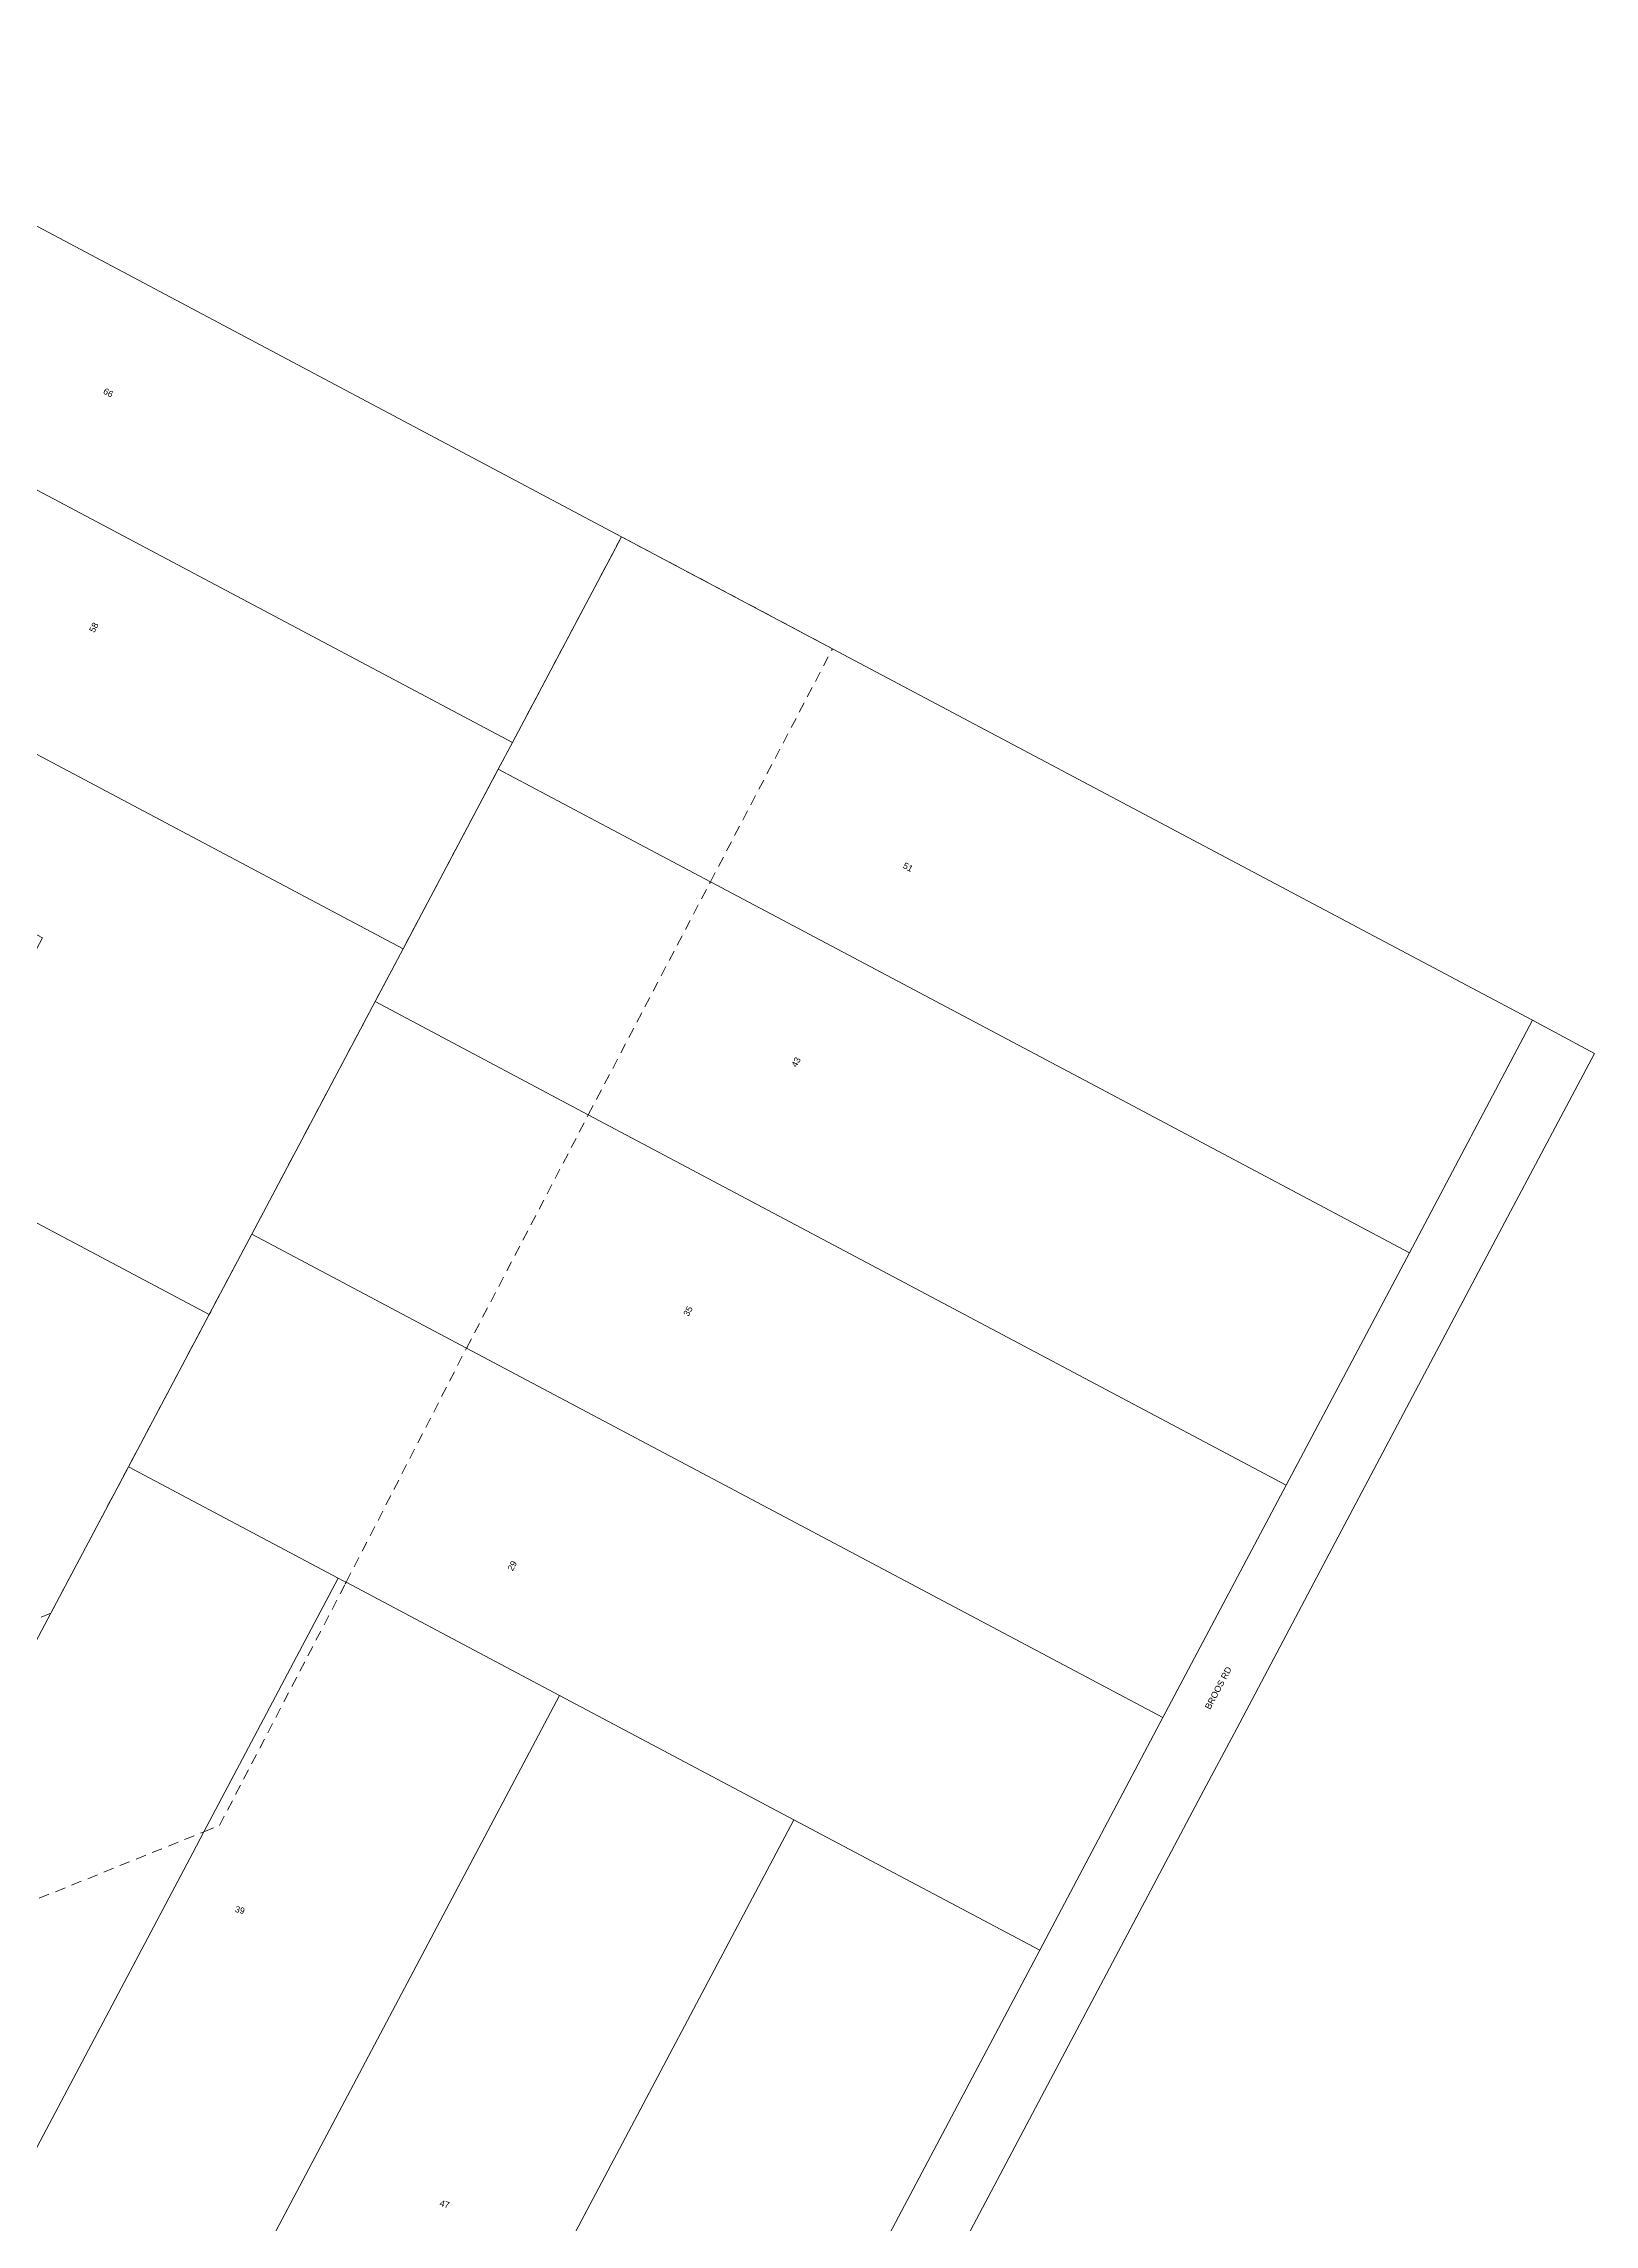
# Model space of a CAD drawing. Header units: metres. Extents: x 299345 to 301288, y 6276165 to 6277715.
# Drawn here: x 300842 to 301288, y 6276578 to 6277205 of the extents above; entities that cross this region are included whole.
import ezdxf

# ---------------------------------------------------------------- set-up
doc = ezdxf.new("R2010")
doc.units = ezdxf.units.M
doc.linetypes.add('Dash', pattern=[5, 3, -2])
for name, color, linetype, lineweight in [('Cadastre Easements_SP_EXT', 9, 'Continuous', 5), ('Cadastre Land Parcels_SP_EXT', 9, 'Continuous', 5), ('Cadastre Roads_SP_EXT', 9, 'Continuous', 5)]:
    doc.layers.add(name, color=color, linetype=linetype, lineweight=lineweight)
doc.styles.get("Standard").update_dxf_attribs({"font": 'arial.ttf'})

msp = doc.modelspace()

# ---------------------------------------------------------------- linework, layer by layer
at = {"layer": 'Cadastre Easements_SP_EXT', "linetype": 'Dash'}
msp.add_lwpolyline([(300789.95, 6276651.28), (300888.28, 6276690.94), (300892.76, 6276692.76), (300928.92, 6276762.15), (300929.18, 6276762.63), (300963.77, 6276829.92), (300998.78, 6276896.95), (301001.14, 6276901.45), (301033.88, 6276963.92), (301068.97, 6277030.88), (301008.31, 6277063.05), (300976.95, 6277003.89), (300972.9, 6276996.27), (300945.52, 6276944.65), (300937.47, 6276929.47), (300902.03, 6276862.66), (300889.79, 6276839.58), (300866.6, 6276795.85), (300844.26, 6276753.71), (300723.34, 6276704.93)], dxfattribs=at)
at = {"layer": 'Cadastre Land Parcels_SP_EXT', "linetype": 'Continuous'}
for points in [[(301008.31, 6277063.05), (300741.32, 6277204.76), (300709.94, 6277145.6), (300976.95, 6277003.89), (301008.31, 6277063.05)], [(300976.95, 6277003.89), (300709.94, 6277145.6), (300678.48, 6277086.35), (300945.52, 6276944.65), (300972.9, 6276996.27), (300976.95, 6277003.89)], [(300945.52, 6276944.65), (300678.48, 6277086.35), (300657.03, 6277045.94), (300731.11, 6277006.62), (300782.65, 6276979.28), (300841.92, 6276947.83), (300807.62, 6276883.17), (300889.79, 6276839.59), (300902.03, 6276862.66), (300937.47, 6276929.47), (300945.52, 6276944.65)], [(301270.22, 6276924.14), (301068.97, 6277030.88), (301008.31, 6277063.05), (300976.95, 6277003.89), (300972.9, 6276996.27), (301033.88, 6276963.92), (301146.11, 6276904.39), (301234.81, 6276857.34), (301270.22, 6276924.14)], [(301234.81, 6276857.34), (301146.11, 6276904.39), (301033.88, 6276963.92), (300972.9, 6276996.27), (300945.52, 6276944.65), (300937.47, 6276929.47), (300998.78, 6276896.95), (301199.39, 6276790.54), (301234.81, 6276857.34)], [(300788.33, 6276648.22), (300789.95, 6276651.28), (300838.14, 6276742.17), (300844.26, 6276753.71), (300866.6, 6276795.85), (300889.79, 6276839.59), (300807.62, 6276883.17), (300841.92, 6276947.83), (300782.65, 6276979.28), (300764.96, 6276897.44), (300723.34, 6276704.93), (300704.29, 6276616.79), (300704.21, 6276616.42), (300681.06, 6276509.31), (300710.54, 6276501.5), (300788.33, 6276648.22)], [(301199.39, 6276790.54), (300998.78, 6276896.95), (300937.47, 6276929.47), (300902.03, 6276862.66), (300963.77, 6276829.92), (301163.97, 6276723.74), (301199.39, 6276790.54)], [(301163.97, 6276723.74), (300963.77, 6276829.92), (300902.03, 6276862.66), (300889.79, 6276839.59), (300866.6, 6276795.85), (300926.91, 6276763.83), (300928.31, 6276763.09), (300929.18, 6276762.63), (300990.5, 6276730.12), (301057.85, 6276694.41), (301128.56, 6276656.93), (301163.97, 6276723.74)], [(300885.06, 6276684.86), (300888.28, 6276690.94), (300926.91, 6276763.83), (300866.6, 6276795.85), (300844.26, 6276753.71), (300838.14, 6276742.17), (300789.95, 6276651.28), (300788.33, 6276648.22), (300710.54, 6276501.5), (300778.36, 6276483.54), (300885.06, 6276684.86)], [(300990.5, 6276730.12), (300929.18, 6276762.63), (300928.31, 6276763.09), (300926.91, 6276763.83), (300888.28, 6276690.94), (300885.06, 6276684.86), (300778.36, 6276483.54), (300849.79, 6276464.61), (300990.5, 6276730.12)], [(301057.85, 6276694.41), (300990.5, 6276730.12), (300849.79, 6276464.61), (300925.47, 6276444.57), (301057.85, 6276694.41)], [(301128.56, 6276656.93), (301057.85, 6276694.41), (300925.47, 6276444.57), (300940.24, 6276440.66), (300983.85, 6276429.11), (301000.78, 6276415.8), (301128.56, 6276656.93)]]:
    msp.add_lwpolyline(points, close=True, dxfattribs=at)
at = {"layer": 'Cadastre Roads_SP_EXT', "linetype": 'Continuous'}
msp.add_lwpolyline([(301287.98, 6276914.59), (301280.33, 6276918.7), (301270.22, 6276924.14), (301234.81, 6276857.34), (301199.39, 6276790.54), (301163.97, 6276723.74), (301128.56, 6276656.93), (301000.78, 6276415.8), (301009.72, 6276408.79), (301016.88, 6276403.17), (301174.96, 6276701.42), (301185.16, 6276720.66), (301210.86, 6276769.14), (301236.57, 6276817.63), (301262.28, 6276866.11), (301287.98, 6276914.59)], close=True, dxfattribs=at)

# ---------------------------------------------------------------- texts
at = {"layer": 'Cadastre Land Parcels_SP_EXT'}
for s, rotation, p in [('66', 332.17206, (300859.13, 6277104.32)), ('58', 62.05551, (300856.76, 6277035.35)), ('51', 332.17212, (301089.02, 6276967.99)), ('43', 62.02544, (301058.61, 6276910.44)), ('35', 62.02554, (301027.57, 6276838.88)), ('29', 62.02541, (300977.04, 6276765.71)), ('39', 345.32013, (300897.05, 6276667.95)), ('47', 345.3201, (300955.9, 6276583.43))]:
    msp.add_text(s, height=1.8, rotation=rotation, dxfattribs=at).set_placement(p)
at = {"layer": 'Cadastre Roads_SP_EXT'}
msp.add_text('BROOS RD', height=1.8, rotation=62.02554, dxfattribs=at).set_placement((301177.5, 6276725.91))

doc.saveas('drawing.dxf')
